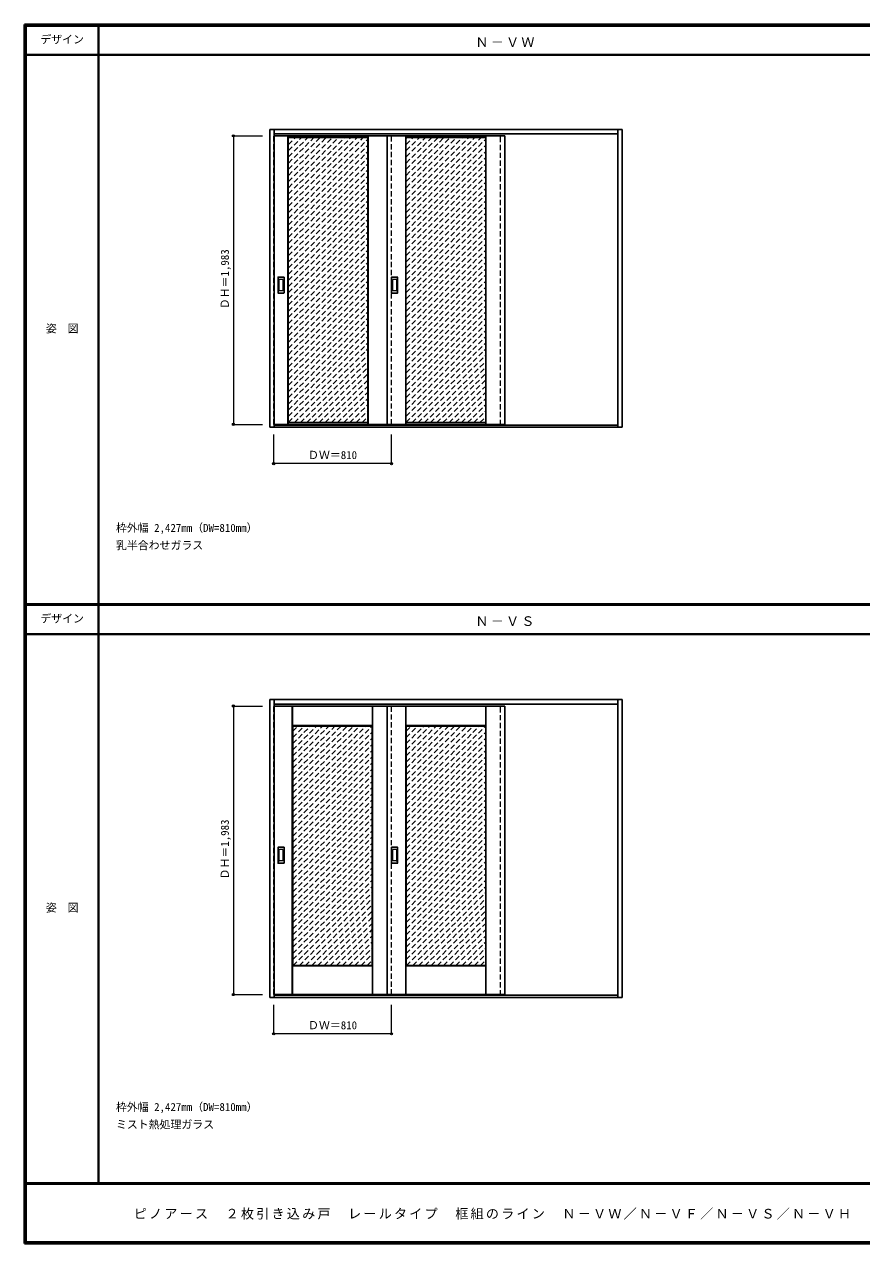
# Model space of a CAD drawing. Units: millimetres, scale not verified. Extents: x -6000 to 5700, y -4307 to 4175.
# Drawn here: x -6000 to -241, y -4205 to 4175 of the extents above; entities that cross this region are included whole.
import ezdxf
from ezdxf.enums import TextEntityAlignment as Align

# ---------------------------------------------------------------- set-up
doc = ezdxf.new("R2010")
doc.units = ezdxf.units.MM
doc.header["$LTSCALE"] = 30
doc.header["$PDMODE"] = 32
doc.header["$PDSIZE"] = 15
doc.linetypes.add('DASHED1', pattern=[1.8, 1.2, -0.6])
for name, color, linetype, lineweight in [('0-2_扉', 3, 'Continuous', 25), ('0-3_仕上げ', 7, 'Continuous', 18), ('0-4_枠', 3, 'Continuous', 25), ('0-6_引手', 3, 'Continuous', 25), ('0-B_寸法', 4, 'Continuous', 9), ('0-C_ハッチ', 4, 'DASHED1', 9), ('F-1_枠', 6, 'Continuous', 40)]:
    doc.layers.add(name, color=color, linetype=linetype, lineweight=lineweight)
doc.layers.add('0-A_文字', color=7, linetype='Continuous')
doc.layers.add('F-A_文字', color=7, linetype='Continuous')
doc.styles.add('ＭＳ ゴシック', font='')
doc.styles.get('ＭＳ ゴシック').set_extended_font_data('MS Gothic')

msp = doc.modelspace()

# ---------------------------------------------------------------- linework, layer by layer
at = {"layer": '0-2_扉'}
for p, q in [((-4282, 3409), (-2695, 3409)), ((-3505, 3409), (-3505, 1426)), ((-4282, -510.25), (-2695, -510.25)), ((-3505, -510.25), (-3505, -2493.25))]:
    msp.add_line(p, q, dxfattribs=at)
at = {"layer": '0-2_扉', "color": 4, "linetype": 'DASHED1', "lineweight": 9}
for p, q in [((-3475, 1426), (-3475, 3409)), ((-3475, -2493.25), (-3475, -510.25))]:
    msp.add_line(p, q, dxfattribs=at)
for points in [[(-4282, 1426), (-4285, 1426), (-4285, 3409), (-4282, 3409)], [(-4282, -2493.25), (-4285, -2493.25), (-4285, -510.25), (-4282, -510.25)]]:
    msp.add_lwpolyline(points, dxfattribs=at)
at = {"layer": '0-2_扉'}
for points in [[(-4282, 1426), (-2695, 1426), (-2695, 3409)], [(-4282, -2493.25), (-2695, -2493.25), (-2695, -510.25)]]:
    msp.add_lwpolyline(points, dxfattribs=at)
at = {"layer": '0-3_仕上げ'}
for p, q in [((-4187, 1426), (-4187, 3409)), ((-4183, 1426), (-4183, 3409)), ((-3637, 1426), (-3637, 3409)), ((-3633, 1426), (-3633, 3409)), ((-3377, 1426), (-3377, 3409)), ((-3373, 1426), (-3373, 3409)), ((-2827, 1426), (-2827, 3409)), ((-2823, 1426), (-2823, 3409)), ((-4157, -2493.25), (-4157, -510.25)), ((-4155.5, -645.75), (-4155.5, -510.25)), ((-4154, -644.25), (-4154, -510.25)), ((-3606, -644.25), (-3606, -510.25)), ((-3604.5, -645.75), (-3604.5, -510.25)), ((-3603, -2493.25), (-3603, -510.25)), ((-3377, -2493.25), (-3377, -510.25)), ((-3375.5, -645.75), (-3375.5, -510.25)), ((-3374, -644.25), (-3374, -510.25)), ((-2826, -644.25), (-2826, -510.25)), ((-2824.5, -645.75), (-2824.5, -510.25)), ((-2823, -2493.25), (-2823, -510.25)), ((-4154, -644.25), (-4155.5, -645.75)), ((-4153, -648.25), (-4155.5, -645.75)), ((-3606, -644.25), (-4154, -644.25)), ((-3604.5, -645.75), (-3607, -648.25)), ((-3606, -644.25), (-3604.5, -645.75)), ((-3374, -644.25), (-3375.5, -645.75)), ((-3373, -648.25), (-3375.5, -645.75)), ((-2826, -644.25), (-3374, -644.25)), ((-2824.5, -645.75), (-2827, -648.25)), ((-2826, -644.25), (-2824.5, -645.75)), ((-4155.5, -2493.25), (-4155.5, -2295.75)), ((-4154, -2493.25), (-4154, -2297.25)), ((-3607, -2293.25), (-3604.5, -2295.75)), ((-3606, -2297.25), (-3604.5, -2295.75)), ((-3604.5, -2493.25), (-3604.5, -2295.75)), ((-3375.5, -2493.25), (-3375.5, -2295.75)), ((-3374, -2493.25), (-3374, -2297.25)), ((-2827, -2293.25), (-2824.5, -2295.75)), ((-2826, -2297.25), (-2824.5, -2295.75)), ((-2824.5, -2493.25), (-2824.5, -2295.75))]:
    msp.add_line(p, q, dxfattribs=at)
at = {"layer": '0-3_仕上げ', "color": 3, "lineweight": 25}
for p, q in [((-3637, 3397), (-4183, 3397)), ((-2827, 3397), (-3373, 3397)), ((-4183, 1438), (-3637, 1438)), ((-3373, 1438), (-2827, 1438)), ((-4153, -2293.25), (-4153, -648.25)), ((-3607, -648.25), (-4153, -648.25)), ((-3607, -2293.25), (-3607, -648.25)), ((-3373, -2293.25), (-3373, -648.25)), ((-2827, -648.25), (-3373, -648.25)), ((-2827, -2293.25), (-2827, -648.25)), ((-3607, -2293.25), (-4153, -2293.25)), ((-2827, -2293.25), (-3373, -2293.25))]:
    msp.add_line(p, q, dxfattribs=at)
at = {"layer": '0-3_仕上げ'}
for points in [[(-3606, -2493.25), (-3606, -2297.25), (-4154, -2297.25), (-4155.5, -2295.75), (-4153, -2293.25)], [(-2826, -2493.25), (-2826, -2297.25), (-3374, -2297.25), (-3375.5, -2295.75), (-3373, -2293.25)]]:
    msp.add_lwpolyline(points, dxfattribs=at)
at = {"layer": '0-4_枠'}
for p, q in [((-4312, 1406), (-4312, 3453)), ((-4312, 3453), (-1888, 3453)), ((-4282, 1406), (-4282, 3453)), ((-1918, 1406), (-1918, 3453)), ((-1888, 1406), (-1888, 3453)), ((-4282, 3423), (-1918, 3423)), ((-1888, 1406), (-4312, 1406)), ((-1918, 1421), (-4282, 1421)), ((-4312, -2513.25), (-4312, -466.25)), ((-4312, -466.25), (-1888, -466.25)), ((-4282, -2513.25), (-4282, -466.25)), ((-4282, -496.25), (-1918, -496.25)), ((-1918, -2513.25), (-1918, -466.25)), ((-1888, -2513.25), (-1888, -466.25)), ((-1888, -2513.25), (-4312, -2513.25)), ((-1918, -2498.25), (-4282, -2498.25))]:
    msp.add_line(p, q, dxfattribs=at)
at = {"layer": '0-4_枠', "color": 4, "linetype": 'DASHED1', "lineweight": 9}
for p, q in [((-2725, 1421), (-2725, 3423)), ((-2695, 1421), (-2695, 3423)), ((-2725, -2498.25), (-2725, -496.25)), ((-2695, -2498.25), (-2695, -496.25))]:
    msp.add_line(p, q, dxfattribs=at)
at = {"layer": '0-6_引手'}
for p, q in [((-4255, 2330), (-4255, 2437)), ((-4214.5, 2438.5), (-4253.5, 2438.5)), ((-4213, 2437), (-4213, 2330)), ((-3475, 2330), (-3475, 2437)), ((-3434.5, 2438.5), (-3473.5, 2438.5)), ((-3433, 2437), (-3433, 2330)), ((-4214.5, 2328.5), (-4253.5, 2328.5)), ((-3434.5, 2328.5), (-3473.5, 2328.5)), ((-4255, -1589.25), (-4255, -1482.25)), ((-4214.5, -1480.75), (-4253.5, -1480.75)), ((-4213, -1482.25), (-4213, -1589.25)), ((-3475, -1589.25), (-3475, -1482.25)), ((-3434.5, -1480.75), (-3473.5, -1480.75)), ((-3433, -1482.25), (-3433, -1589.25)), ((-4214.5, -1590.75), (-4253.5, -1590.75)), ((-3434.5, -1590.75), (-3473.5, -1590.75))]:
    msp.add_line(p, q, dxfattribs=at)
at = {"layer": '0-6_引手', "color": 7, "lineweight": 18}
for p, q in [((-4246.5, 2346), (-4246.5, 2421)), ((-4223, 2422.5), (-4245, 2422.5)), ((-4221.5, 2421), (-4221.5, 2346)), ((-3466.5, 2346), (-3466.5, 2421)), ((-3443, 2422.5), (-3465, 2422.5)), ((-3441.5, 2421), (-3441.5, 2346)), ((-4223, 2344.5), (-4245, 2344.5)), ((-3443, 2344.5), (-3465, 2344.5)), ((-4246.5, -1573.25), (-4246.5, -1498.25)), ((-4223, -1496.75), (-4245, -1496.75)), ((-4221.5, -1498.25), (-4221.5, -1573.25)), ((-3466.5, -1573.25), (-3466.5, -1498.25)), ((-3443, -1496.75), (-3465, -1496.75)), ((-3441.5, -1498.25), (-3441.5, -1573.25)), ((-4223, -1574.75), (-4245, -1574.75)), ((-3443, -1574.75), (-3465, -1574.75))]:
    msp.add_line(p, q, dxfattribs=at)
at = {"layer": '0-6_引手'}
for centre, start, end in [((-4253.5, 2437), 90, 180), ((-4214.5, 2437), 0, 90), ((-3473.5, 2437), 90, 180), ((-3434.5, 2437), 0, 90), ((-4253.5, 2330), 180, 270), ((-4214.5, 2330), 270, 0), ((-3473.5, 2330), 180, 270), ((-3434.5, 2330), 270, 0), ((-4253.5, -1482.25), 90, 180), ((-4214.5, -1482.25), 0, 90), ((-3473.5, -1482.25), 90, 180), ((-3434.5, -1482.25), 0, 90), ((-4253.5, -1589.25), 180, 270), ((-4214.5, -1589.25), 270, 0), ((-3473.5, -1589.25), 180, 270), ((-3434.5, -1589.25), 270, 0)]:
    msp.add_arc(centre, 1.5, start, end, dxfattribs=at)
at = {"layer": '0-6_引手', "color": 7, "lineweight": 18}
for centre, start, end in [((-4245, 2421), 90, 180), ((-4223, 2421), 0, 90), ((-3465, 2421), 90, 180), ((-3443, 2421), 0, 90), ((-4245, 2346), 180, 270), ((-4223, 2346), 270, 0), ((-3465, 2346), 180, 270), ((-3443, 2346), 270, 0), ((-4245, -1498.25), 90, 180), ((-4223, -1498.25), 0, 90), ((-3465, -1498.25), 90, 180), ((-3443, -1498.25), 0, 90), ((-4245, -1573.25), 180, 270), ((-4223, -1573.25), 270, 0), ((-3465, -1573.25), 180, 270), ((-3443, -1573.25), 270, 0)]:
    msp.add_arc(centre, 1.5, start, end, dxfattribs=at)
at = {"layer": '0-B_寸法'}
for p, q in [((-4562, 3409), (-4362, 3409)), ((-4562, 3409), (-4562, 1426)), ((-4562, 1426), (-4362, 1426)), ((-4285, 1156), (-4285, 1356)), ((-3475, 1156), (-3475, 1356)), ((-3475, 1156), (-4285, 1156)), ((-4562, -510.25), (-4362, -510.25)), ((-4562, -510.25), (-4562, -2493.25)), ((-4562, -2493.25), (-4362, -2493.25)), ((-4285, -2763.25), (-4285, -2563.25)), ((-3475, -2763.25), (-3475, -2563.25)), ((-3475, -2763.25), (-4285, -2763.25))]:
    msp.add_line(p, q, dxfattribs=at)
at = {"layer": '0-B_寸法', "color": 7}
for p in [(-4562, 3409), (-4562, 1426), (-4285, 1156), (-3475, 1156), (-4562, -510.25), (-4562, -2493.25), (-4285, -2763.25), (-3475, -2763.25)]:
    msp.add_point(p, dxfattribs=at)
at = {"layer": '0-C_ハッチ'}
for p, q in [((-4183, 2882.8), (-3668.8, 3397)), ((-4183, 2925.23), (-3711.23, 3397)), ((-4183, 2967.65), (-3753.65, 3397)), ((-4183, 3010.08), (-3796.08, 3397)), ((-4183, 3052.5), (-3838.5, 3397)), ((-4183, 3094.93), (-3880.93, 3397)), ((-4183, 3137.36), (-3923.36, 3397)), ((-4183, 3179.78), (-3965.78, 3397)), ((-4183, 3222.21), (-4008.21, 3397)), ((-4183, 3264.64), (-4050.64, 3397)), ((-4183, 3307.06), (-4093.06, 3397)), ((-4183, 3349.49), (-4135.49, 3397)), ((-4183, 3391.92), (-4177.92, 3397)), ((-4183, 2840.37), (-3637, 3386.37)), ((-3373, 2882.8), (-2858.8, 3397)), ((-3373, 2925.23), (-2901.23, 3397)), ((-3373, 2967.65), (-2943.65, 3397)), ((-3373, 3010.08), (-2986.08, 3397)), ((-3373, 3052.5), (-3028.5, 3397)), ((-3373, 3094.93), (-3070.93, 3397)), ((-3373, 3137.36), (-3113.36, 3397)), ((-3373, 3179.78), (-3155.78, 3397)), ((-3373, 3222.21), (-3198.21, 3397)), ((-3373, 3264.64), (-3240.64, 3397)), ((-3373, 3307.06), (-3283.06, 3397)), ((-3373, 3349.49), (-3325.49, 3397)), ((-3373, 3391.92), (-3367.92, 3397)), ((-3373, 2840.37), (-2827, 3386.37)), ((-4183, 2797.95), (-3637, 3343.95)), ((-4183, 2755.52), (-3637, 3301.52)), ((-3373, 2797.95), (-2827, 3343.95)), ((-3373, 2755.52), (-2827, 3301.52)), ((-4183, 2713.09), (-3637, 3259.09)), ((-4183, 2670.67), (-3637, 3216.67)), ((-3373, 2713.09), (-2827, 3259.09)), ((-3373, 2670.67), (-2827, 3216.67)), ((-4183, 2628.24), (-3637, 3174.24)), ((-4183, 2585.81), (-3637, 3131.81)), ((-3373, 2628.24), (-2827, 3174.24)), ((-3373, 2585.81), (-2827, 3131.81)), ((-4183, 2543.39), (-3637, 3089.39)), ((-4183, 2500.96), (-3637, 3046.96)), ((-3373, 2543.39), (-2827, 3089.39)), ((-3373, 2500.96), (-2827, 3046.96)), ((-4183, 2458.53), (-3637, 3004.53)), ((-4183, 2416.11), (-3637, 2962.11)), ((-3373, 2458.53), (-2827, 3004.53)), ((-3373, 2416.11), (-2827, 2962.11)), ((-4183, 2373.68), (-3637, 2919.68)), ((-4183, 2331.26), (-3637, 2877.26)), ((-3373, 2373.68), (-2827, 2919.68)), ((-3373, 2331.26), (-2827, 2877.26)), ((-4183, 2288.83), (-3637, 2834.83)), ((-4183, 2246.4), (-3637, 2792.4)), ((-3373, 2288.83), (-2827, 2834.83)), ((-3373, 2246.4), (-2827, 2792.4)), ((-4183, 2203.98), (-3637, 2749.98)), ((-4183, 2161.55), (-3637, 2707.55)), ((-3373, 2203.98), (-2827, 2749.98)), ((-3373, 2161.55), (-2827, 2707.55)), ((-4183, 2119.12), (-3637, 2665.12)), ((-4183, 2076.7), (-3637, 2622.7)), ((-3373, 2119.12), (-2827, 2665.12)), ((-3373, 2076.7), (-2827, 2622.7)), ((-4183, 2034.27), (-3637, 2580.27)), ((-4183, 1991.84), (-3637, 2537.84)), ((-3373, 2034.27), (-2827, 2580.27)), ((-3373, 1991.84), (-2827, 2537.84)), ((-4183, 1949.42), (-3637, 2495.42)), ((-4183, 1906.99), (-3637, 2452.99)), ((-3373, 1949.42), (-2827, 2495.42)), ((-3373, 1906.99), (-2827, 2452.99)), ((-4183, 1864.56), (-3637, 2410.56)), ((-4183, 1822.14), (-3637, 2368.14)), ((-3373, 1864.56), (-2827, 2410.56)), ((-3373, 1822.14), (-2827, 2368.14)), ((-4183, 1779.71), (-3637, 2325.71)), ((-4183, 1737.29), (-3637, 2283.29)), ((-3373, 1779.71), (-2827, 2325.71)), ((-3373, 1737.29), (-2827, 2283.29)), ((-4183, 1694.86), (-3637, 2240.86)), ((-4183, 1652.43), (-3637, 2198.43)), ((-3373, 1694.86), (-2827, 2240.86)), ((-3373, 1652.43), (-2827, 2198.43)), ((-4183, 1610.01), (-3637, 2156.01)), ((-4183, 1567.58), (-3637, 2113.58)), ((-3373, 1610.01), (-2827, 2156.01)), ((-3373, 1567.58), (-2827, 2113.58)), ((-4183, 1525.15), (-3637, 2071.15)), ((-4183, 1482.73), (-3637, 2028.73)), ((-3373, 1525.15), (-2827, 2071.15)), ((-3373, 1482.73), (-2827, 2028.73)), ((-4183, 1440.3), (-3637, 1986.3)), ((-4142.87, 1438), (-3637, 1943.87)), ((-3373, 1440.3), (-2827, 1986.3)), ((-3332.87, 1438), (-2827, 1943.87)), ((-4100.45, 1438), (-3637, 1901.45)), ((-4058.02, 1438), (-3637, 1859.02)), ((-3290.45, 1438), (-2827, 1901.45)), ((-3248.02, 1438), (-2827, 1859.02)), ((-4015.6, 1438), (-3637, 1816.6)), ((-3973.17, 1438), (-3637, 1774.17)), ((-3205.6, 1438), (-2827, 1816.6)), ((-3163.17, 1438), (-2827, 1774.17)), ((-3930.74, 1438), (-3637, 1731.74)), ((-3888.32, 1438), (-3637, 1689.32)), ((-3120.74, 1438), (-2827, 1731.74)), ((-3078.32, 1438), (-2827, 1689.32)), ((-3845.89, 1438), (-3637, 1646.89)), ((-3803.46, 1438), (-3637, 1604.46)), ((-3035.89, 1438), (-2827, 1646.89)), ((-2993.46, 1438), (-2827, 1604.46)), ((-3761.04, 1438), (-3637, 1562.04)), ((-3718.61, 1438), (-3637, 1519.61)), ((-2951.04, 1438), (-2827, 1562.04)), ((-2908.61, 1438), (-2827, 1519.61)), ((-3676.18, 1438), (-3637, 1477.18)), ((-2866.18, 1438), (-2827, 1477.18)), ((-4153, -683.19), (-4118.06, -648.25)), ((-4153, -1192.31), (-3608.94, -648.25)), ((-4153, -1149.88), (-3651.37, -648.25)), ((-4153, -1107.46), (-3693.8, -648.25)), ((-4153, -1065.03), (-3736.22, -648.25)), ((-4153, -1022.6), (-3778.65, -648.25)), ((-4153, -980.18), (-3821.07, -648.25)), ((-4153, -937.75), (-3863.5, -648.25)), ((-4153, -895.32), (-3905.93, -648.25)), ((-4153, -852.9), (-3948.35, -648.25)), ((-4153, -810.47), (-3990.78, -648.25)), ((-4153, -768.04), (-4033.21, -648.25)), ((-4153, -725.62), (-4075.63, -648.25)), ((-3373, -683.19), (-3338.06, -648.25)), ((-3373, -1192.31), (-2828.94, -648.25)), ((-3373, -1149.88), (-2871.37, -648.25)), ((-3373, -1107.46), (-2913.8, -648.25)), ((-3373, -1065.03), (-2956.22, -648.25)), ((-3373, -1022.6), (-2998.65, -648.25)), ((-3373, -980.18), (-3041.07, -648.25)), ((-3373, -937.75), (-3083.5, -648.25)), ((-3373, -895.32), (-3125.93, -648.25)), ((-3373, -852.9), (-3168.35, -648.25)), ((-3373, -810.47), (-3210.78, -648.25)), ((-3373, -768.04), (-3253.21, -648.25)), ((-3373, -725.62), (-3295.63, -648.25)), ((-4153, -1234.73), (-3607, -688.73)), ((-4153, -1277.16), (-3607, -731.16)), ((-3373, -1234.73), (-2827, -688.73)), ((-3373, -1277.16), (-2827, -731.16)), ((-4153, -1319.59), (-3607, -773.59)), ((-4153, -1362.01), (-3607, -816.01)), ((-3373, -1319.59), (-2827, -773.59)), ((-3373, -1362.01), (-2827, -816.01)), ((-4153, -1404.44), (-3607, -858.44)), ((-4153, -1446.87), (-3607, -900.87)), ((-3373, -1404.44), (-2827, -858.44)), ((-3373, -1446.87), (-2827, -900.87)), ((-4153, -1489.29), (-3607, -943.29)), ((-4153, -1531.72), (-3607, -985.72)), ((-3373, -1489.29), (-2827, -943.29)), ((-3373, -1531.72), (-2827, -985.72)), ((-4153, -1574.15), (-3607, -1028.15)), ((-4153, -1616.57), (-3607, -1070.57)), ((-3373, -1574.15), (-2827, -1028.15)), ((-3373, -1616.57), (-2827, -1070.57)), ((-4153, -1659), (-3607, -1113)), ((-4153, -1701.42), (-3607, -1155.42)), ((-3373, -1659), (-2827, -1113)), ((-3373, -1701.42), (-2827, -1155.42)), ((-4153, -1743.85), (-3607, -1197.85)), ((-4153, -1786.28), (-3607, -1240.28)), ((-3373, -1743.85), (-2827, -1197.85)), ((-3373, -1786.28), (-2827, -1240.28)), ((-4153, -1828.7), (-3607, -1282.7)), ((-4153, -1871.13), (-3607, -1325.13)), ((-3373, -1828.7), (-2827, -1282.7)), ((-3373, -1871.13), (-2827, -1325.13)), ((-4153, -1913.56), (-3607, -1367.56)), ((-4153, -1955.98), (-3607, -1409.98)), ((-3373, -1913.56), (-2827, -1367.56)), ((-3373, -1955.98), (-2827, -1409.98)), ((-4153, -1998.41), (-3607, -1452.41)), ((-4153, -2040.84), (-3607, -1494.84)), ((-3373, -1998.41), (-2827, -1452.41)), ((-3373, -2040.84), (-2827, -1494.84)), ((-4153, -2083.26), (-3607, -1537.26)), ((-4153, -2125.69), (-3607, -1579.69)), ((-3373, -2083.26), (-2827, -1537.26)), ((-3373, -2125.69), (-2827, -1579.69)), ((-4153, -2168.12), (-3607, -1622.12)), ((-4153, -2210.54), (-3607, -1664.54)), ((-3373, -2168.12), (-2827, -1622.12)), ((-3373, -2210.54), (-2827, -1664.54)), ((-4153, -2252.97), (-3607, -1706.97)), ((-4150.86, -2293.25), (-3607, -1749.39)), ((-3373, -2252.97), (-2827, -1706.97)), ((-3370.86, -2293.25), (-2827, -1749.39)), ((-4108.43, -2293.25), (-3607, -1791.82)), ((-4066, -2293.25), (-3607, -1834.25)), ((-3328.43, -2293.25), (-2827, -1791.82)), ((-3286, -2293.25), (-2827, -1834.25)), ((-4023.58, -2293.25), (-3607, -1876.67)), ((-3981.15, -2293.25), (-3607, -1919.1)), ((-3243.58, -2293.25), (-2827, -1876.67)), ((-3201.15, -2293.25), (-2827, -1919.1)), ((-3938.72, -2293.25), (-3607, -1961.53)), ((-3896.3, -2293.25), (-3607, -2003.95)), ((-3158.72, -2293.25), (-2827, -1961.53)), ((-3116.3, -2293.25), (-2827, -2003.95)), ((-3853.87, -2293.25), (-3607, -2046.38)), ((-3811.44, -2293.25), (-3607, -2088.81)), ((-3073.87, -2293.25), (-2827, -2046.38)), ((-3031.44, -2293.25), (-2827, -2088.81)), ((-3769.02, -2293.25), (-3607, -2131.23)), ((-3726.59, -2293.25), (-3607, -2173.66)), ((-2989.02, -2293.25), (-2827, -2131.23)), ((-2946.59, -2293.25), (-2827, -2173.66)), ((-3684.17, -2293.25), (-3607, -2216.09)), ((-3641.74, -2293.25), (-3607, -2258.51)), ((-2904.17, -2293.25), (-2827, -2216.09)), ((-2861.74, -2293.25), (-2827, -2258.51))]:
    msp.add_line(p, q, dxfattribs=at)
at = {"layer": 'F-1_枠'}
for p, q in [((-6000, 4175), (5700, 4175)), ((-6000, 4175), (-6000, -4205)), ((-6000, 4170), (5700, 4170)), ((-6000, 4165), (5700, 4165)), ((-5995, 4175), (-5995, -4205)), ((-5990, 4175), (-5990, -4205)), ((-5490, 4175), (-5490, -3790)), ((-6000, 3965), (5700, 3965)), ((-6000, 190.5), (5700, 190.5)), ((-6000, 187.5), (5700, 187.5)), ((-6000, 184.5), (5700, 184.5)), ((-6000, -15.5), (5700, -15.5)), ((5700, -3790), (-6000, -3790)), ((5700, -3795), (-6000, -3795)), ((5700, -4195), (-6000, -4195)), ((5700, -4200), (-6000, -4200)), ((5700, -4205), (-6000, -4205))]:
    msp.add_line(p, q, dxfattribs=at)

# ---------------------------------------------------------------- texts
at = {"layer": '0-A_文字', "style": 'ＭＳ ゴシック'}
for s, p in [('枠外幅 2,427mm（DW=810mm）', (-5370, 670.5)), ('乳半合わせガラス', (-5370, 550.5)), ('枠外幅 2,427mm（DW=810mm）', (-5370, -3310)), ('ミスト熱処理ガラス', (-5370, -3430))]:
    msp.add_text(s, height=54.99, dxfattribs=at).set_placement(p, align=Align.BOTTOM_LEFT)
at = {"layer": '0-A_文字', "char_height": 65.98, "attachment_point": 7, "style": 'ＭＳ ゴシック'}
for s, insert in [('\\T1.17;Ｎ－ＶＷ', (-2897.5, 4020)), ('\\T1.17;Ｎ－ＶＳ', (-2897.5, 39.5))]:
    msp.add_mtext(s, dxfattribs=dict(at, insert=insert))
at = {"layer": '0-B_寸法', "color": 7, "style": 'ＭＳ ゴシック'}
for p in [(-4577, 2217.25), (-4577, -1702)]:
    msp.add_text('ＤＨ＝1,983', height=54.99, rotation=90, dxfattribs=at).set_placement(p, align=Align.BOTTOM_LEFT)
for p in [(-4048.75, 1171), (-4048.75, -2748.25)]:
    msp.add_text('ＤＷ＝810', height=54.99, dxfattribs=at).set_placement(p, align=Align.BOTTOM_LEFT)
at = {"layer": 'F-A_文字', "style": 'ＭＳ ゴシック'}
for s, p in [('デザイン', (-5890, 4027.5)), ('姿\u3000図', (-5852.5, 2040.25)), ('デザイン', (-5890, 47)), ('姿\u3000図', (-5852.5, -1940.25))]:
    msp.add_text(s, height=54.99, dxfattribs=at).set_placement(p, align=Align.BOTTOM_LEFT)
at = {"layer": 'F-A_文字', "insert": (-5247.55, -4040), "char_height": 65.98, "attachment_point": 7, "style": 'ＭＳ ゴシック'}
msp.add_mtext('\\T1.17;ピノアース\u3000２枚引き込み戸\u3000レールタイプ\u3000框組のライン\u3000Ｎ－ＶＷ／Ｎ－ＶＦ／Ｎ－ＶＳ／Ｎ－ＶＨ', dxfattribs=at)

doc.saveas('drawing.dxf')
